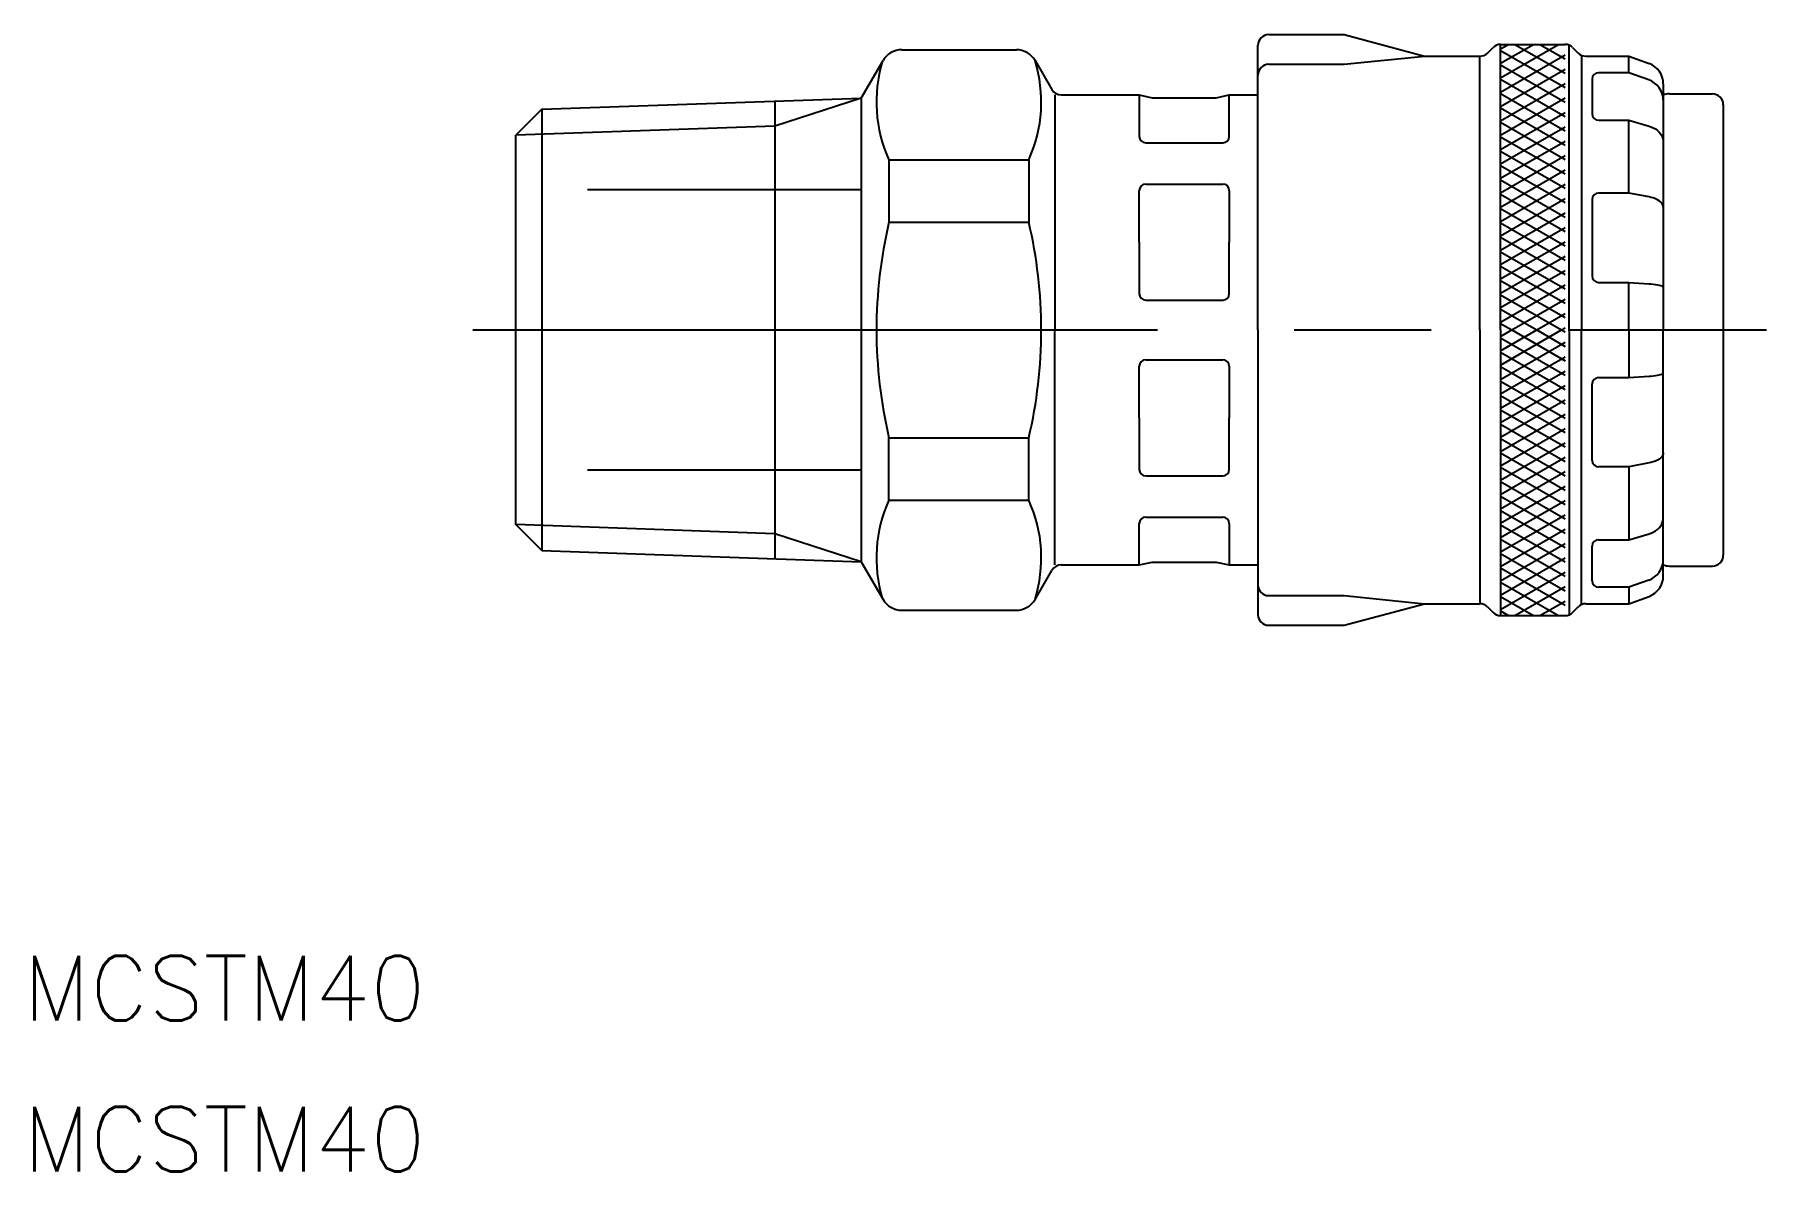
# Model space of a CAD drawing. Extents: x -22.3 to 58, y -39 to 13.7.
import ezdxf

# ---------------------------------------------------------------- set-up
doc = ezdxf.new("R2010")
doc.units = 0
doc.linetypes.add('CENTER', pattern=[50.8, 31.75, -6.35, 6.35, -6.35])
doc.linetypes.add('DASHED', pattern=[19.05, 12.7, -6.35])
doc.layers.get('0').update_dxf_attribs({"linetype": 'CONTINUOUS'})
doc.layers.add('CENTER', color=1, linetype='CENTER')
doc.styles.get("Standard").update_dxf_attribs({"font": 'txt.shx', "height": 3, "bigfont": 'bigfont.shx'})

msp = doc.modelspace()

# ---------------------------------------------------------------- linework, layer by layer
at = {"color": 7, "linetype": 'CONTINUOUS'}
for p, q in [((34.918, 13.7), (38.418, 13.7)), ((38.418, 13.7), (42.15, 12.7)), ((17.892, 13), (23.21, 13)), ((34.418, 0), (34.418, 13.2)), ((45.065, 12.846), (45.322, 13.104)), ((45.675, 0), (45.675, 13.25)), ((45.675, 13.25), (48.661, 13.25)), ((45.675, 13.036), (46.046, 13.25)), ((45.675, 12.37), (47.2, 13.25)), ((45.675, 11.703), (48.355, 13.25)), ((45.675, 12.966), (48.664, 11.24)), ((46.338, 13.25), (48.664, 11.907)), ((47.493, 13.25), (48.664, 12.574)), ((48.622, 13.256), (48.664, 13.231)), ((48.848, 0), (48.848, 13.214)), ((49.015, 13.104), (49.272, 12.846)), ((16.017, 10.752), (17.026, 12.5)), ((24.076, 12.5), (24.856, 11.15)), ((34.918, 12.325), (38.418, 12.325)), ((38.418, 12.325), (42.15, 12.7)), ((42.15, 12.7), (44.711, 12.7)), ((44.711, 0), (44.711, 12.7)), ((45.675, 11.036), (48.664, 12.762)), ((45.675, 12.299), (48.664, 10.574)), ((45.675, 10.369), (48.664, 12.095)), ((49.418, 12.745), (49.418, 0)), ((49.625, 12.7), (51.618, 12.7)), ((51.618, 11.934), (51.618, 12.7)), ((51.618, 12.7), (52.56, 12.357)), ((34.418, 11.825), (34.418, 11.825)), ((45.675, 11.633), (48.664, 9.907)), ((45.675, 9.703), (48.664, 11.428)), ((49.918, 11.634), (49.918, 10.029)), ((51.618, 11.934), (50.218, 11.934)), ((52.542, 11.602), (51.618, 11.934)), ((53.218, 11.417), (53.218, 0)), ((1.204, 10.235), (16.017, 10.752)), ((12, 10.642), (12, -10.642)), ((16.017, 10.752), (16.017, -10.752)), ((25, 10.9), (25, 0)), ((25, 10.9), (25, 0)), ((25.289, 10.9), (28.912, 10.9)), ((28.912, 10.9), (28.912, 8.982)), ((28.912, 10.9), (29.518, 10.773)), ((29.518, 10.773), (32.479, 10.773)), ((32.479, 10.773), (33.085, 10.9)), ((33.085, 8.982), (33.085, 10.9)), ((33.085, 10.9), (34.418, 10.9)), ((45.675, 10.966), (48.664, 9.24)), ((45.675, 9.036), (48.664, 10.762)), ((53.5, 10.95), (55.5, 10.95)), ((56, 10.45), (56, -10.45)), ((1.204, 10.235), (0, 9.031)), ((1.204, 10.235), (1.204, -10.235)), ((45.675, 10.299), (48.664, 8.573)), ((45.675, 8.369), (48.664, 10.095)), ((50.218, 9.729), (51.618, 9.729)), ((51.618, 6.35), (51.618, 9.729)), ((51.618, 9.729), (52.56, 9.453)), ((0, -9.031), (0, 9.031)), ((45.675, 9.632), (48.664, 7.907)), ((45.675, 7.702), (48.664, 9.428)), ((45.675, 8.966), (48.664, 7.24)), ((52.56, 9.453), (52.644, 9.426)), ((52.644, 9.426), (52.754, 9.38)), ((52.754, 9.38), (52.856, 9.323)), ((52.856, 9.323), (52.947, 9.257)), ((52.947, 9.257), (53.027, 9.183)), ((53.027, 9.183), (53.095, 9.102)), ((53.095, 9.102), (53.148, 9.015)), ((53.148, 9.015), (53.187, 8.923)), ((53.187, 8.923), (53.21, 8.829)), ((29.212, 8.682), (32.785, 8.682)), ((45.675, 7.036), (48.664, 8.761)), ((45.675, 8.299), (48.664, 6.573)), ((45.675, 6.369), (48.664, 8.095)), ((53.21, 8.829), (53.218, 8.733)), ((17.299, 7.892), (17.299, 5)), ((17.299, 7.892), (23.788, 7.892)), ((23.788, 7.892), (23.788, 5)), ((45.675, 7.632), (48.664, 5.907)), ((45.675, 5.702), (48.664, 7.428)), ((28.912, 4.075), (28.912, 6.468)), ((29.212, 6.768), (32.785, 6.768)), ((33.085, 6.468), (33.085, 4.075)), ((45.675, 6.965), (48.664, 5.24)), ((45.675, 5.036), (48.664, 6.761)), ((45.675, 6.299), (48.664, 4.573)), ((45.675, 4.369), (48.664, 6.094)), ((45.675, 5.632), (48.664, 3.906)), ((49.918, 6.05), (49.918, 2.505)), ((51.618, 6.35), (50.218, 6.35)), ((52.56, 6.17), (51.618, 6.35)), ((52.644, 6.152), (52.56, 6.17)), ((52.754, 6.122), (52.644, 6.152)), ((52.856, 6.085), (52.754, 6.122)), ((52.947, 6.042), (52.856, 6.085)), ((53.027, 5.994), (52.947, 6.042)), ((53.095, 5.941), (53.027, 5.994)), ((53.148, 5.884), (53.095, 5.941)), ((53.187, 5.824), (53.148, 5.884)), ((53.21, 5.763), (53.187, 5.824)), ((53.218, 5.7), (53.21, 5.763)), ((17.299, 5), (23.788, 5)), ((45.675, 3.702), (48.664, 5.428)), ((45.675, 4.965), (48.664, 3.24)), ((28.912, 4.075), (28.912, 1.683)), ((33.085, 1.683), (33.085, 4.075)), ((45.675, 3.035), (48.664, 4.761)), ((45.675, 4.299), (48.664, 2.573)), ((45.675, 2.369), (48.664, 4.094)), ((45.675, 3.632), (48.664, 1.906)), ((45.675, 1.702), (48.664, 3.428)), ((45.675, 2.965), (48.664, 1.24)), ((45.675, 1.035), (48.664, 2.761)), ((45.675, 2.298), (48.664, 0.573)), ((45.675, 0.369), (48.664, 2.094)), ((45.675, 1.632), (48.502, 0)), ((50.218, 2.205), (51.618, 2.205)), ((51.618, 0), (51.618, 2.205)), ((51.618, 2.205), (52.56, 2.143)), ((52.56, 2.143), (52.644, 2.137)), ((52.644, 2.137), (52.754, 2.126)), ((52.754, 2.126), (52.856, 2.113)), ((52.856, 2.113), (52.947, 2.098)), ((52.947, 2.098), (53.027, 2.082)), ((53.027, 2.082), (53.095, 2.063)), ((53.095, 2.063), (53.148, 2.043)), ((53.148, 2.043), (53.187, 2.023)), ((53.187, 2.023), (53.21, 2.001)), ((53.21, 2.001), (53.218, 1.98)), ((29.212, 1.383), (32.785, 1.383)), ((45.675, 0.965), (47.347, 0)), ((46.192, 0), (48.664, 1.427)), ((25, -10.9), (25, 0)), ((25, -10.9), (25, 0)), ((34.418, 0), (34.418, -13.2)), ((44.711, 0), (44.711, -12.7)), ((45.675, 0.298), (46.192, 0)), ((45.675, 0), (45.675, -13.25)), ((45.675, -0.298), (46.192, 0)), ((45.675, -0.965), (47.347, 0)), ((45.675, -1.632), (48.502, 0)), ((46.192, 0), (48.664, -1.427)), ((47.347, 0), (48.664, 0.761)), ((47.347, 0), (48.664, -0.761)), ((48.502, 0), (48.664, 0.094)), ((48.502, 0), (48.664, -0.094)), ((48.848, 0), (48.848, -13.214)), ((49.418, -12.745), (49.418, 0)), ((51.618, 0), (51.618, -2.205)), ((53.218, -11.417), (53.218, 0)), ((45.675, -0.369), (48.664, -2.094)), ((45.675, -2.298), (48.664, -0.573)), ((29.212, -1.383), (32.785, -1.383)), ((45.675, -1.035), (48.664, -2.761)), ((45.675, -2.965), (48.664, -1.24)), ((28.912, -4.075), (28.912, -1.683)), ((33.085, -1.683), (33.085, -4.075)), ((45.675, -1.702), (48.664, -3.428)), ((45.675, -3.632), (48.664, -1.906)), ((45.675, -2.369), (48.664, -4.094)), ((50.218, -2.205), (51.618, -2.205)), ((51.618, -2.205), (52.56, -2.143)), ((52.56, -2.143), (52.644, -2.137)), ((52.644, -2.137), (52.754, -2.126)), ((52.754, -2.126), (52.856, -2.113)), ((52.856, -2.113), (52.947, -2.098)), ((52.947, -2.098), (53.027, -2.082)), ((53.027, -2.082), (53.095, -2.063)), ((53.095, -2.063), (53.148, -2.043)), ((53.148, -2.043), (53.187, -2.023)), ((53.187, -2.023), (53.21, -2.001)), ((53.21, -2.001), (53.218, -1.98)), ((45.675, -4.299), (48.664, -2.573)), ((45.675, -3.035), (48.664, -4.761)), ((49.918, -6.05), (49.918, -2.505)), ((45.675, -4.965), (48.664, -3.24)), ((45.675, -3.702), (48.664, -5.428)), ((45.675, -5.632), (48.664, -3.906)), ((28.912, -4.075), (28.912, -6.468)), ((33.085, -6.468), (33.085, -4.075)), ((45.675, -4.369), (48.664, -6.094)), ((45.675, -6.299), (48.664, -4.573)), ((17.299, -5), (23.788, -5)), ((17.299, -7.892), (17.299, -5)), ((23.788, -7.892), (23.788, -5)), ((45.675, -5.036), (48.664, -6.761)), ((45.675, -6.965), (48.664, -5.24)), ((45.675, -5.702), (48.664, -7.428)), ((45.675, -7.632), (48.664, -5.907)), ((45.675, -6.369), (48.664, -8.095)), ((51.618, -6.35), (50.218, -6.35)), ((52.56, -6.17), (51.618, -6.35)), ((51.618, -6.35), (51.618, -9.729)), ((52.644, -6.152), (52.56, -6.17)), ((52.754, -6.122), (52.644, -6.152)), ((52.856, -6.085), (52.754, -6.122)), ((52.947, -6.042), (52.856, -6.085)), ((53.027, -5.994), (52.947, -6.042)), ((53.095, -5.941), (53.027, -5.994)), ((53.148, -5.884), (53.095, -5.941)), ((53.187, -5.824), (53.148, -5.884)), ((53.21, -5.763), (53.187, -5.824)), ((53.218, -5.7), (53.21, -5.763)), ((29.212, -6.768), (32.785, -6.768)), ((45.675, -8.299), (48.664, -6.573)), ((45.675, -7.036), (48.664, -8.761)), ((17.299, -7.892), (23.788, -7.892)), ((45.675, -8.966), (48.664, -7.24)), ((45.675, -7.702), (48.664, -9.428)), ((45.675, -9.632), (48.664, -7.907)), ((29.212, -8.682), (32.785, -8.682)), ((45.675, -8.369), (48.664, -10.095)), ((45.675, -10.299), (48.664, -8.573)), ((53.187, -8.923), (53.21, -8.829)), ((53.21, -8.829), (53.218, -8.733)), ((1.204, -10.235), (0, -9.031)), ((28.912, -10.9), (28.912, -8.982)), ((33.085, -8.982), (33.085, -10.9)), ((45.675, -9.036), (48.664, -10.762)), ((45.675, -10.966), (48.664, -9.24)), ((51.618, -9.729), (52.56, -9.453)), ((52.56, -9.453), (52.644, -9.426)), ((52.644, -9.426), (52.754, -9.38)), ((52.754, -9.38), (52.856, -9.323)), ((52.856, -9.323), (52.947, -9.257)), ((52.947, -9.257), (53.027, -9.183)), ((53.027, -9.183), (53.095, -9.102)), ((53.095, -9.102), (53.148, -9.015)), ((53.148, -9.015), (53.187, -8.923)), ((1.204, -10.235), (16.017, -10.752)), ((45.675, -9.703), (48.664, -11.428)), ((45.675, -11.633), (48.664, -9.907)), ((45.675, -10.369), (48.664, -12.095)), ((49.918, -11.634), (49.918, -10.029)), ((50.218, -9.729), (51.618, -9.729)), ((16.017, -10.752), (17.026, -12.5)), ((24.076, -12.5), (24.856, -11.15)), ((25.289, -10.9), (28.912, -10.9)), ((28.912, -10.9), (29.518, -10.773)), ((29.518, -10.773), (32.479, -10.773)), ((32.479, -10.773), (33.085, -10.9)), ((33.085, -10.9), (34.418, -10.9)), ((45.675, -12.299), (48.664, -10.574)), ((45.675, -11.036), (48.664, -12.762)), ((45.675, -12.966), (48.664, -11.24)), ((53.5, -10.95), (55.5, -10.95)), ((34.418, -11.825), (34.418, -11.825)), ((45.675, -11.703), (48.355, -13.25)), ((46.338, -13.25), (48.664, -11.907)), ((51.618, -11.934), (50.218, -11.934)), ((52.542, -11.602), (51.618, -11.934)), ((51.618, -11.934), (51.618, -12.7)), ((34.918, -12.325), (38.418, -12.325)), ((38.418, -12.325), (42.15, -12.7)), ((38.418, -13.7), (42.15, -12.7)), ((42.15, -12.7), (44.711, -12.7)), ((45.065, -12.846), (45.322, -13.104)), ((45.675, -12.37), (47.2, -13.25)), ((47.493, -13.25), (48.664, -12.574)), ((49.015, -13.104), (49.272, -12.846)), ((49.625, -12.7), (51.618, -12.7)), ((51.618, -12.7), (52.56, -12.357)), ((17.892, -13), (23.21, -13)), ((45.675, -13.036), (46.046, -13.25)), ((45.675, -13.25), (48.661, -13.25)), ((48.648, -13.25), (48.664, -13.241)), ((34.918, -13.7), (38.418, -13.7))]:
    msp.add_line(p, q, dxfattribs=at)
at = {"color": 3, "linetype": 'CONTINUOUS'}
for p, q in [((16.017, 10.752), (12, 9.45)), ((12, 9.45), (0, 9.031)), ((12, -9.45), (0, -9.031)), ((16.017, -10.752), (12, -9.45))]:
    msp.add_line(p, q, dxfattribs=at)
at = {"color": 3, "linetype": 'DASHED'}
for p, q in [((16.017, 6.5), (0, 6.5)), ((16.017, -6.5), (0, -6.5))]:
    msp.add_line(p, q, dxfattribs=at)
at = {"color": 7, "linetype": 'CONTINUOUS'}
for centre, radius, start, end in [((34.918, 13.2), 0.5, 90, 180), ((17.892, 12), 1, 90, 150), ((23.21, 12), 1, 30, 90), ((45.675, 12.75), 0.5, 90, 135), ((48.661, 12.75), 0.5, 45, 90), ((23.219, 10.576), 6.5, 163.31874, 204.38769), ((17.868, 10.576), 6.5, 335.61231, 17.2178), ((34.918, 11.825), 0.5, 90, 180), ((44.711, 13.2), 0.5, 270, 315), ((49.625, 13.2), 0.5, 225, 270), ((52.218, 11.417), 1, 0, 70), ((50.218, 11.634), 0.3, 90, 180), ((52.218, 10.655), 1, 0, 71.11828), ((25.289, 11.4), 0.5, 210, 270), ((53.5, 10.25), 0.7, 90, 113.72319), ((55.5, 10.45), 0.5, 0, 90), ((50.218, 10.029), 0.3, 180, 270), ((29.212, 8.982), 0.3, 180, 270), ((32.785, 8.982), 0.3, 270, 0), ((29.212, 6.468), 0.3, 90, 180), ((32.785, 6.468), 0.3, 0, 90), ((50.218, 6.05), 0.3, 90, 180), ((38.661, 0), 21.939, 166.82645, 180), ((2.426, 0), 21.939, 0, 13.17355), ((50.218, 2.505), 0.3, 180, 270), ((29.212, 1.683), 0.3, 180, 270), ((32.785, 1.683), 0.3, 270, 0), ((38.661, 0), 21.939, 180, 193.17355), ((2.426, 0), 21.939, 346.82645, 0), ((29.212, -1.683), 0.3, 90, 180), ((32.785, -1.683), 0.3, 0, 90), ((50.218, -2.505), 0.3, 90, 180), ((50.218, -6.05), 0.3, 180, 270), ((29.212, -6.468), 0.3, 180, 270), ((32.785, -6.468), 0.3, 270, 0), ((23.219, -10.576), 6.5, 155.61231, 196.68128), ((17.868, -10.576), 6.5, 342.78217, 24.3877), ((29.212, -8.982), 0.3, 90, 180), ((32.785, -8.982), 0.3, 0, 90), ((50.218, -10.029), 0.3, 90, 180), ((25.289, -11.4), 0.5, 90, 150), ((52.218, -10.655), 1, 288.88172, 0), ((53.5, -10.25), 0.7, 246.27681, 270), ((55.5, -10.45), 0.5, 270, 0), ((34.918, -11.825), 0.5, 180, 270), ((50.218, -11.634), 0.3, 180, 270), ((52.218, -11.417), 1, 290, 0), ((17.892, -12), 1, 210, 270), ((23.21, -12), 1, 270, 330), ((44.711, -13.2), 0.5, 45, 90), ((49.625, -13.2), 0.5, 90, 135), ((34.918, -13.2), 0.5, 180, 270), ((45.675, -12.75), 0.5, 225, 270), ((48.661, -12.75), 0.5, 270, 315)]:
    msp.add_arc(centre, radius, start, end, dxfattribs=at)
at = {"layer": 'CENTER', "color": 1, "linetype": 'CENTER'}
msp.add_line((-2, 0), (58, 0), dxfattribs=at)

# ---------------------------------------------------------------- texts
at = {"color": 7, "linetype": 'CONTINUOUS'}
for p in [(-22.841, -32.031), (-22.841, -39.031)]:
    msp.add_text('MCSTM40', height=3, dxfattribs=at).set_placement(p)

doc.saveas('drawing.dxf')
